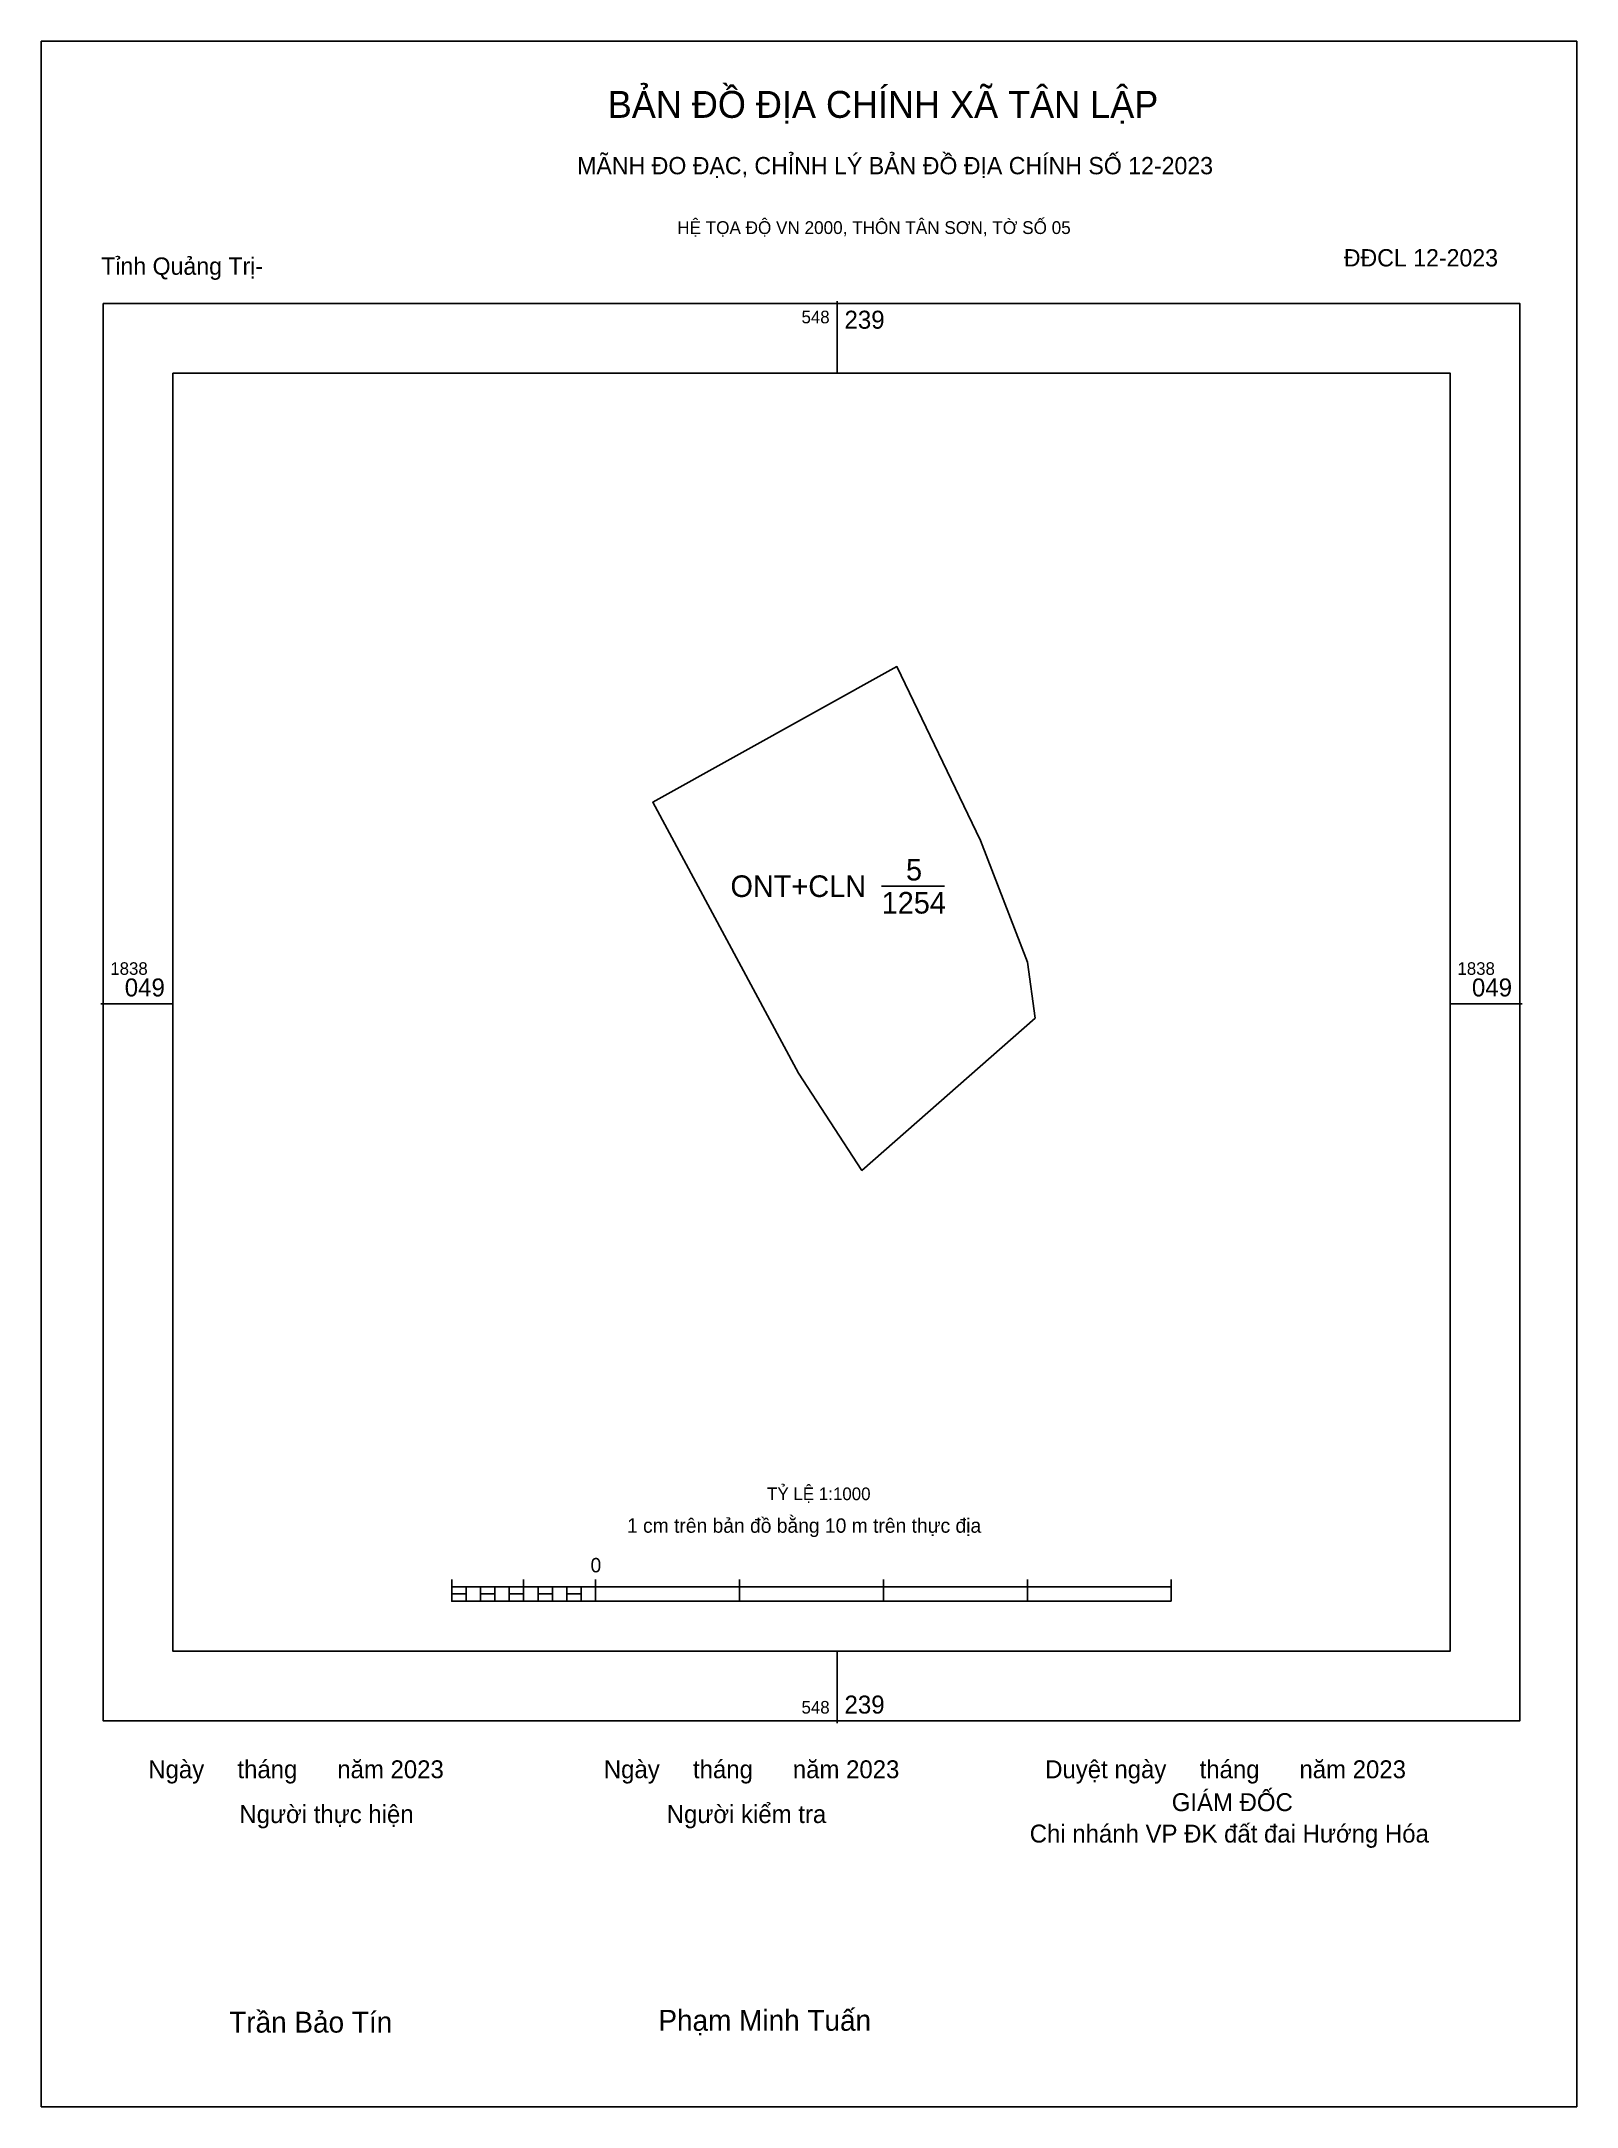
# Model space of a CAD drawing. Extents: x 548153 to 548321, y 1837929 to 1838155.
import ezdxf

# ---------------------------------------------------------------- set-up
doc = ezdxf.new("R2010")
doc.units = 0
for name, color, linetype in [('Level 10', 7, 'Continuous'), ('Level 13', 7, 'Continuous'), ('Level 15', 7, 'Continuous'), ('Level 23', 7, 'Continuous'), ('Level 27', 7, 'Continuous'), ('Level 6', 7, 'Continuous'), ('Level 62', 7, 'Continuous'), ('Level 63', 7, 'Continuous'), ('Level 9', 7, 'Continuous')]:
    doc.layers.add(name, color=color, linetype=linetype)

msp = doc.modelspace()

# ---------------------------------------------------------------- linework, layer by layer
at = {"layer": 'Level 10'}
msp.add_lwpolyline([(548235.63, 1838042.03), (548219.72, 1838071.61), (548246.38, 1838086.43), (548255.5, 1838067.43), (548260.66, 1838054.15), (548261.48, 1838048.05), (548242.57, 1838031.41)], close=True, dxfattribs=at)
at = {"layer": 'Level 15'}
msp.add_lwpolyline([(548152.95, 1838154.69), (548320.62, 1838154.69), (548320.62, 1837929.2), (548152.95, 1837929.2)], close=True, dxfattribs=at)
at = {"layer": 'Level 23'}
msp.add_line((548244.71, 1838062.44), (548251.57, 1838062.44), dxfattribs=at)
at = {"layer": 'Level 27'}
for p, q in [((548219.72, 1838071.61), (548219.71, 1838071.61)), ((548235.63, 1838042.03), (548235.62, 1838042.03))]:
    msp.add_line(p, q, dxfattribs=at)
at = {"layer": 'Level 62'}
msp.add_lwpolyline([(548167.31, 1838118.45), (548306.81, 1838118.45), (548306.81, 1837978.94), (548167.31, 1837978.94)], close=True, dxfattribs=at)
at = {"layer": 'Level 63'}
for p, q in [((548239.87, 1838126.31), (548239.87, 1838118.45)), ((548159.45, 1838049.62), (548167.31, 1838049.62)), ((548306.81, 1838049.62), (548314.67, 1838049.62)), ((548197.77, 1837986.75), (548197.77, 1837984.39)), ((548205.62, 1837986.75), (548205.62, 1837984.39)), ((548213.48, 1837986.75), (548213.48, 1837984.39)), ((548229.2, 1837986.75), (548229.2, 1837984.39)), ((548244.92, 1837986.75), (548244.92, 1837984.39)), ((548260.64, 1837986.75), (548260.64, 1837984.39)), ((548276.35, 1837986.75), (548276.35, 1837984.39)), ((548197.77, 1837985.96), (548276.35, 1837985.96)), ((548199.34, 1837985.96), (548199.34, 1837984.39)), ((548200.91, 1837985.96), (548200.91, 1837984.39)), ((548202.48, 1837985.96), (548202.48, 1837984.39)), ((548204.05, 1837985.96), (548204.05, 1837984.39)), ((548205.62, 1837985.96), (548205.62, 1837984.39)), ((548207.2, 1837985.96), (548207.2, 1837984.39)), ((548208.77, 1837985.96), (548208.77, 1837984.39)), ((548210.34, 1837985.96), (548210.34, 1837984.39)), ((548211.91, 1837985.96), (548211.91, 1837984.39)), ((548213.48, 1837985.96), (548213.48, 1837984.39)), ((548197.77, 1837984.39), (548276.35, 1837984.39)), ((548239.87, 1837978.94), (548239.87, 1837971.08))]:
    msp.add_line(p, q, dxfattribs=at)
for points in [[(548159.69, 1838126.06), (548314.43, 1838126.06), (548314.43, 1837971.33), (548159.69, 1837971.33)], [(548197.77, 1837985.18), (548199.34, 1837985.18), (548199.34, 1837984.39), (548197.77, 1837984.39)], [(548197.77, 1837985.18), (548199.34, 1837985.18), (548199.34, 1837984.39), (548197.77, 1837984.39)], [(548200.91, 1837985.18), (548202.48, 1837985.18), (548202.48, 1837984.39), (548200.91, 1837984.39)], [(548204.05, 1837985.18), (548205.62, 1837985.18), (548205.62, 1837984.39), (548204.05, 1837984.39)], [(548207.2, 1837985.18), (548208.77, 1837985.18), (548208.77, 1837984.39), (548207.2, 1837984.39)], [(548210.34, 1837985.18), (548211.91, 1837985.18), (548211.91, 1837984.39), (548210.34, 1837984.39)]]:
    msp.add_lwpolyline(points, close=True, dxfattribs=at)

# ---------------------------------------------------------------- texts
at = {"layer": 'Level 13'}
for s, height, p in [('ONT+CLN', 2.358, (548228.21, 1838061.27)), ('5', 2.36, (548247.38, 1838063.07)), ('1254', 2.358, (548244.72, 1838059.46))]:
    msp.add_text(s, height=height, dxfattribs=at).set_placement(p)
at = {"layer": 'Level 6'}
msp.add_text('TỶ LỆ 1:1000', height=1.3815, dxfattribs=at).set_placement((548232.21, 1837995.42))
at = {"layer": 'Level 63'}
for s, height, p in [('BẢN ĐỒ ĐỊA CHÍNH XÃ TÂN LẬP', 2.9421, (548214.81, 1838146.33)), ('MÃNH ĐO ĐẠC, CHỈNH LÝ BẢN ĐỒ ĐỊA CHÍNH SỐ 12-2023', 1.8879, (548211.47, 1838140.17)), ('HỆ TỌA ĐỘ VN 2000, THÔN TÂN SƠN, TỜ SỐ 05', 1.3975, (548222.39, 1838133.65)), ('548', 1.375, (548235.97, 1838123.9)), ('239', 1.965, (548240.66, 1838123.31)), ('1838', 1.375, (548160.48, 1838052.77)), ('049', 1.965, (548162.06, 1838050.41)), ('1838', 1.375, (548307.6, 1838052.77)), ('049', 1.965, (548309.18, 1838050.41)), ('1 cm trên bản đồ bằng 10 m trên thực địa', 1.5718, (548216.91, 1837991.86)), ('0', 1.57, (548212.93, 1837987.54)), ('548', 1.375, (548235.97, 1837972.12)), ('239', 1.965, (548240.66, 1837972.12)), ('Ngày     tháng      năm 2023', 1.9556, (548164.63, 1837965.06)), ('Ngày     tháng      năm 2023', 1.9556, (548214.38, 1837965.06)), ('Duyệt ngày     tháng      năm 2023', 1.9556, (548262.58, 1837965.06)), ('Người thực hiện', 1.9556, (548174.58, 1837960.17)), ('Người kiểm tra', 1.9556, (548221.25, 1837960.17)), ('GIÁM ĐỐC', 1.956, (548276.4, 1837961.47)), ('Chi nhánh VP ĐK đất đai Hướng Hóa', 1.9556, (548260.89, 1837958.04)), ('Trần Bảo Tín', 2.281, (548173.47, 1837937.29)), ('Phạm Minh Tuấn', 2.281, (548220.34, 1837937.49))]:
    msp.add_text(s, height=height, dxfattribs=at).set_placement(p)
at = {"layer": 'Level 9'}
for s, p in [('Tỉnh Quảng Trị-', (548159.49, 1838129.2)), ('ĐĐCL 12-2023', (548295.19, 1838130.11))]:
    msp.add_text(s, height=1.8879, dxfattribs=at).set_placement(p)

doc.saveas('drawing.dxf')
